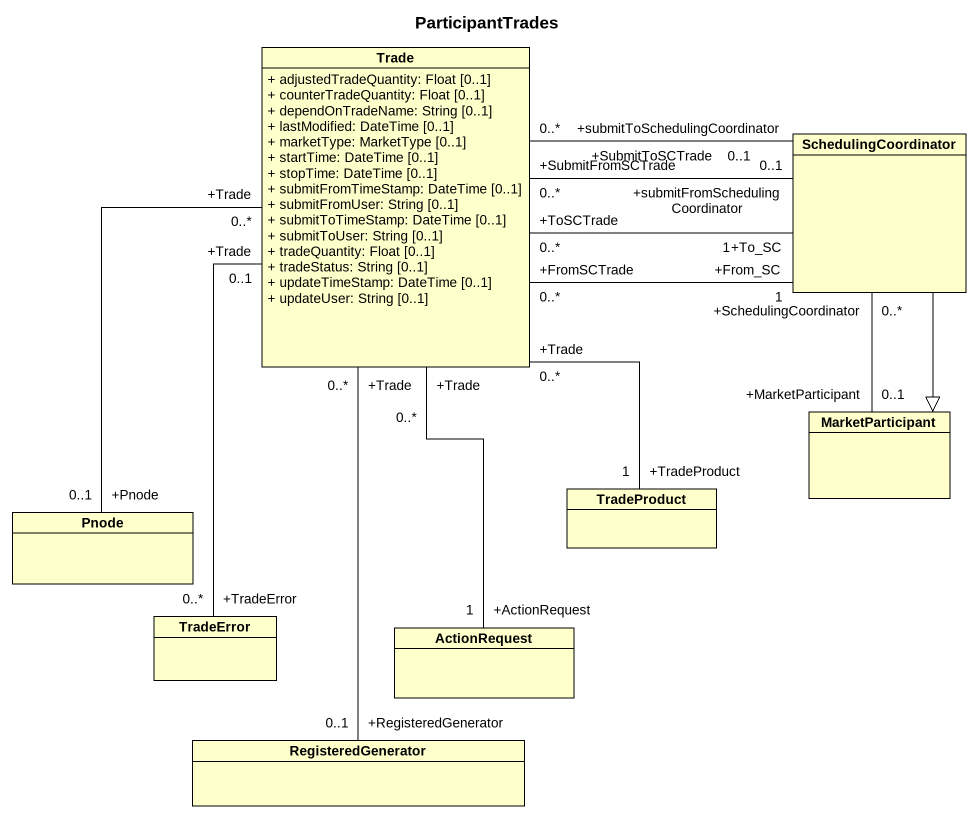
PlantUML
@startuml
title ParticipantTrades
hide circle
hide empty members
skinparam classAttributeIconSize 0
class Trade {
  + adjustedTradeQuantity: Float [0..1]
  + counterTradeQuantity: Float [0..1]
  + dependOnTradeName: String [0..1]
  + lastModified: DateTime [0..1]
  + marketType: MarketType [0..1]
  + startTime: DateTime [0..1]
  + stopTime: DateTime [0..1]
  + submitFromTimeStamp: DateTime [0..1]
  + submitFromUser: String [0..1]
  + submitToTimeStamp: DateTime [0..1]
  + submitToUser: String [0..1]
  + tradeQuantity: Float [0..1]
  + tradeStatus: String [0..1]
  + updateTimeStamp: DateTime [0..1]
  + updateUser: String [0..1]
}
class SchedulingCoordinator
class MarketParticipant
class Pnode
class TradeProduct
class TradeError
class ActionRequest
class RegisteredGenerator
Trade "+Trade\n0..1" -- "+TradeError\n0..*" TradeError
SchedulingCoordinator "+submitFromSchedulingCoordinator\n0..1" -left- "+SubmitFromSCTrade\n0..*" Trade
SchedulingCoordinator "+From_SC\n1" -left- "+FromSCTrade\n0..*" Trade
SchedulingCoordinator "+To_SC\n1" -left- "+ToSCTrade\n0..*" Trade
SchedulingCoordinator "+submitToSchedulingCoordinator\n0..1" -left- "+SubmitToSCTrade\n0..*" Trade
SchedulingCoordinator --|> MarketParticipant
SchedulingCoordinator "+SchedulingCoordinator\n0..*" -- "+MarketParticipant\n0..1" MarketParticipant
Pnode "+Pnode\n0..1" -up- "+Trade\n0..*" Trade
TradeProduct "+TradeProduct\n1" -up- "+Trade\n0..*" Trade
ActionRequest "+ActionRequest\n1" -up- "+Trade\n0..*" Trade
RegisteredGenerator "+RegisteredGenerator\n0..1" -up- "+Trade\n0..*" Trade
@enduml
